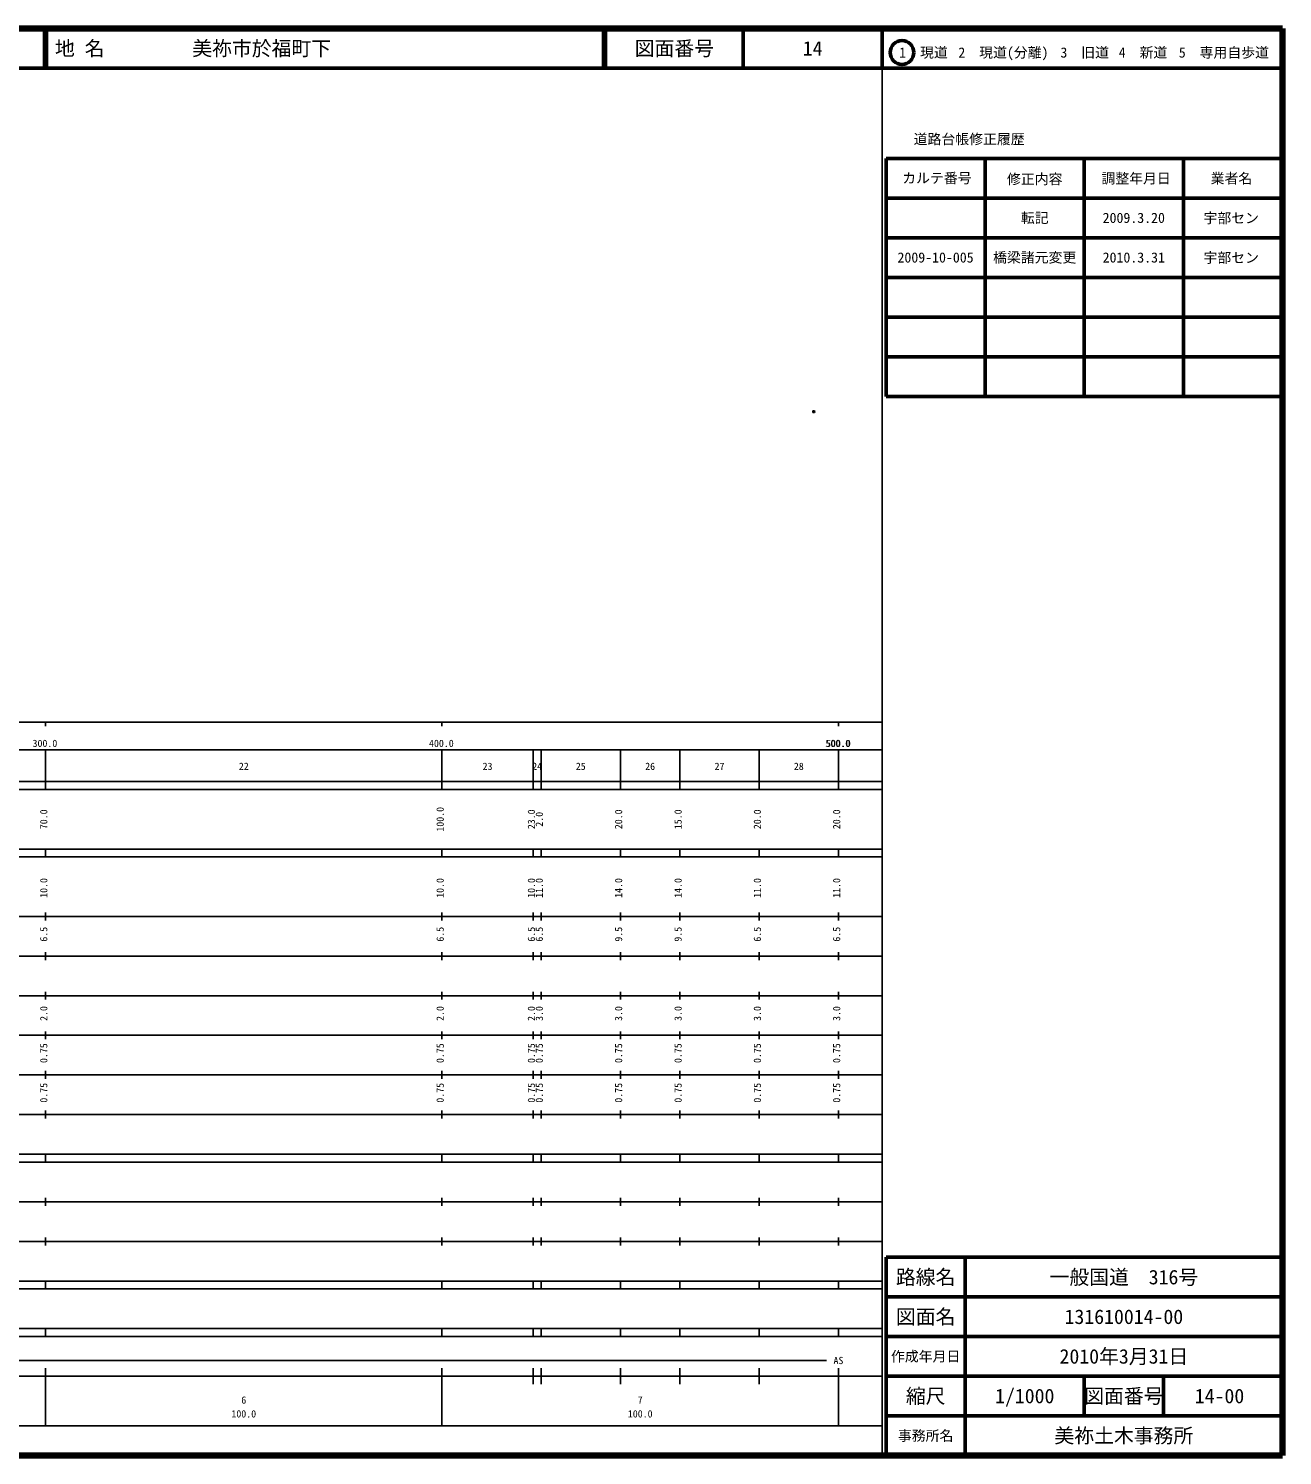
# Model space of a CAD drawing. Units: millimetres on the paper. Extents: x 40 to 680, y 20 to 380.
# Drawn here: x 363.7 to 680, y 20 to 380 of the extents above; entities that cross this region are included whole.
import ezdxf
from ezdxf.enums import TextEntityAlignment as Align

# ---------------------------------------------------------------- set-up
doc = ezdxf.new("R2010")
doc.units = ezdxf.units.MM
doc.header["$PDMODE"] = 32
doc.header["$PDSIZE"] = 0.5
doc.layers.add('S-OTRS', color=6, linetype='Continuous')
doc.layers.add('S-TTL-TXT', color=7, linetype='Continuous')
for name, color, linetype, lineweight in [('S-TTL', 2, 'Continuous', 140), ('S-TTL-BAND', 7, 'Continuous', 25), ('S-TTL-FRAM', 2, 'Continuous', 50), ('S-TTL-LINE', 7, 'Continuous', 50)]:
    doc.layers.add(name, color=color, linetype=linetype, lineweight=lineweight)
doc.styles.add('ＭＳ ゴシック', font='')
doc.styles.get('ＭＳ ゴシック').set_extended_font_data('MS Gothic')

msp = doc.modelspace()

# ---------------------------------------------------------------- linework, layer by layer
at = {"layer": 'S-OTRS'}
msp.add_point((561.756, 283.338), dxfattribs=at)
at = {"layer": 'S-TTL'}
for p, q in [((680, 380), (40, 380)), ((680, 20), (680, 380)), ((40, 20), (680, 20))]:
    msp.add_line(p, q, dxfattribs=at)
at = {"layer": 'S-TTL-BAND'}
for p, q in [((579, 20), (579, 370)), ((40, 205), (579, 205)), ((368, 205), (368, 204)), ((468, 205), (468, 204)), ((568, 205), (568, 204)), ((68, 198), (579, 198)), ((368, 188), (368, 198)), ((468, 188), (468, 198)), ((491, 188), (491, 198)), ((493, 188), (493, 198)), ((513, 188), (513, 198)), ((528, 188), (528, 198)), ((548, 188), (548, 198)), ((568, 188), (568, 198)), ((40, 190), (579, 190)), ((40, 188), (579, 188)), ((40, 173), (579, 173)), ((368, 171), (368, 173)), ((468, 171), (468, 173)), ((491, 171), (491, 173)), ((493, 171), (493, 173)), ((513, 171), (513, 173)), ((528, 171), (528, 173)), ((548, 171), (548, 173)), ((568, 171), (568, 173)), ((40, 171), (579, 171)), ((40, 156), (579, 156)), ((368, 155), (368, 157)), ((468, 155), (468, 157)), ((491, 155), (491, 157)), ((493, 155), (493, 157)), ((513, 155), (513, 157)), ((528, 155), (528, 157)), ((548, 155), (548, 157)), ((568, 155), (568, 157)), ((46, 146), (579, 146)), ((368, 145), (368, 147)), ((468, 145), (468, 147)), ((491, 145), (491, 147)), ((493, 145), (493, 147)), ((513, 145), (513, 147)), ((528, 145), (528, 147)), ((548, 145), (548, 147)), ((568, 145), (568, 147)), ((368, 135), (368, 137)), ((468, 135), (468, 137)), ((491, 135), (491, 137)), ((493, 135), (493, 137)), ((513, 135), (513, 137)), ((528, 135), (528, 137)), ((548, 135), (548, 137)), ((568, 135), (568, 137)), ((52, 136), (579, 136)), ((46, 126), (579, 126)), ((368, 125), (368, 127)), ((468, 125), (468, 127)), ((491, 125), (491, 127)), ((493, 125), (493, 127)), ((513, 125), (513, 127)), ((528, 125), (528, 127)), ((548, 125), (548, 127)), ((568, 125), (568, 127)), ((52, 116), (579, 116)), ((368, 115), (368, 117)), ((468, 115), (468, 117)), ((491, 115), (491, 117)), ((493, 115), (493, 117)), ((513, 115), (513, 117)), ((528, 115), (528, 117)), ((548, 115), (548, 117)), ((568, 115), (568, 117)), ((46, 106), (579, 106)), ((368, 105), (368, 107)), ((468, 105), (468, 107)), ((491, 105), (491, 107)), ((493, 105), (493, 107)), ((513, 105), (513, 107)), ((528, 105), (528, 107)), ((548, 105), (548, 107)), ((568, 105), (568, 107)), ((40, 96), (579, 96)), ((40, 94), (579, 94)), ((368, 94), (368, 96)), ((468, 94), (468, 96)), ((491, 94), (491, 96)), ((493, 94), (493, 96)), ((513, 94), (513, 96)), ((528, 94), (528, 96)), ((548, 94), (548, 96)), ((568, 94), (568, 96)), ((49, 84), (579, 84)), ((368, 83), (368, 85)), ((468, 83), (468, 85)), ((491, 83), (491, 85)), ((493, 83), (493, 85)), ((513, 83), (513, 85)), ((528, 83), (528, 85)), ((548, 83), (548, 85)), ((568, 83), (568, 85)), ((40, 74), (579, 74)), ((368, 73), (368, 75)), ((468, 73), (468, 75)), ((491, 73), (491, 75)), ((493, 73), (493, 75)), ((513, 73), (513, 75)), ((528, 73), (528, 75)), ((548, 73), (548, 75)), ((568, 73), (568, 75)), ((40, 64), (579, 64)), ((40, 62), (579, 62)), ((368, 62), (368, 64)), ((468, 62), (468, 64)), ((491, 62), (491, 64)), ((493, 62), (493, 64)), ((513, 62), (513, 64)), ((528, 62), (528, 64)), ((548, 62), (548, 64)), ((568, 62), (568, 64)), ((40, 52), (579, 52)), ((368, 50), (368, 52)), ((468, 50), (468, 52)), ((491, 50), (491, 52)), ((493, 50), (493, 52)), ((513, 50), (513, 52)), ((528, 50), (528, 52)), ((548, 50), (548, 52)), ((568, 50), (568, 52)), ((40, 50), (579, 50)), ((71, 44), (565, 44)), ((40, 40), (579, 40)), ((368, 27.5), (368, 42)), ((468, 27.5), (468, 42)), ((491, 38), (491, 42)), ((493, 38), (493, 42)), ((513, 38), (513, 42)), ((528, 38), (528, 42)), ((548, 38), (548, 42)), ((568, 27.5), (568, 42)), ((68, 27.5), (579, 27.5))]:
    msp.add_line(p, q, dxfattribs=at)
at = {"layer": 'S-TTL-FRAM'}
for p, q in [((580, 347.197), (580, 287.197)), ((580, 347.197), (680, 347.197)), ((580, 287.197), (680, 287.197)), ((680, 70), (580, 70)), ((580, 70), (580, 20))]:
    msp.add_line(p, q, dxfattribs=at)
at = {"layer": 'S-TTL-LINE'}
for p, q in [((367.75, 380), (367.75, 370)), ((368.25, 380), (368.25, 370)), ((508.747, 380), (508.747, 370)), ((509.247, 380), (509.247, 370)), ((543.997, 380), (543.997, 370)), ((579, 380), (579, 370)), ((40, 370), (680, 370)), ((605, 347.197), (605, 287.197)), ((630, 347.197), (630, 287.197)), ((655, 347.197), (655, 287.197)), ((580, 337.197), (680, 337.197)), ((580, 327.197), (680, 327.197)), ((580, 317.197), (680, 317.197)), ((580, 307.197), (680, 307.197)), ((580, 297.197), (680, 297.197)), ((600, 70), (600, 20)), ((680, 60), (580, 60)), ((680, 50), (580, 50)), ((680, 40), (580, 40)), ((630, 40), (630, 30)), ((650, 40), (650, 30)), ((680, 30), (580, 30))]:
    msp.add_line(p, q, dxfattribs=at)
msp.add_circle((584.031, 373.958), 3, dxfattribs=at)

# ---------------------------------------------------------------- texts
at = {"layer": 'S-TTL-BAND', "style": 'ＭＳ ゴシック'}
for s, p in [('300.0', (367.844, 198.195)), ('400.0', (467.844, 198.195)), ('500.0', (567.844, 198.195)), ('500.0', (568, 198.195)), ('22', (418, 192.405)), ('23', (479.5, 192.405)), ('24', (492, 192.405)), ('25', (503, 192.405)), ('26', (520.5, 192.405)), ('27', (538, 192.405)), ('28', (558, 192.405)), ('AS', (568, 42.5)), ('6', (418, 32.523)), ('7', (518, 32.523)), ('100.0', (418, 29.033)), ('100.0', (518, 29.033))]:
    msp.add_text(s, height=1.833, dxfattribs=at).set_placement(p, align=Align.BOTTOM_CENTER)
for s, p in [('70.0', (369, 180.5)), ('100.0', (469, 180.5)), ('23.0', (492, 180.5)), ('2.0', (494, 180.5)), ('20.0', (514, 180.5)), ('15.0', (529, 180.5)), ('20.0', (549, 180.5)), ('20.0', (569, 180.5)), ('10.0', (369, 163.174)), ('10.0', (469, 163.174)), ('10.0', (492, 163.174)), ('11.0', (494, 163.174)), ('14.0', (514, 163.174)), ('14.0', (529, 163.174)), ('11.0', (549, 163.174)), ('11.0', (569, 163.174)), ('6.5', (369, 151.5)), ('6.5', (469, 151.5)), ('6.5', (492, 151.5)), ('6.5', (494, 151.5)), ('9.5', (514, 151.5)), ('9.5', (529, 151.5)), ('6.5', (549, 151.5)), ('6.5', (569, 151.5)), ('2.0', (369, 131.5)), ('2.0', (469, 131.5)), ('2.0', (492, 131.5)), ('3.0', (494, 131.5)), ('3.0', (514, 131.5)), ('3.0', (529, 131.5)), ('3.0', (549, 131.5)), ('3.0', (569, 131.5)), ('0.75', (369, 121.5)), ('0.75', (469, 121.5)), ('0.75', (492, 121.5)), ('0.75', (494, 121.5)), ('0.75', (514, 121.5)), ('0.75', (529, 121.5)), ('0.75', (549, 121.5)), ('0.75', (569, 121.5)), ('0.75', (369, 111.5)), ('0.75', (469, 111.5)), ('0.75', (492, 111.5)), ('0.75', (494, 111.5)), ('0.75', (514, 111.5)), ('0.75', (529, 111.5)), ('0.75', (549, 111.5)), ('0.75', (569, 111.5))]:
    msp.add_text(s, height=1.833, rotation=90, dxfattribs=at).set_placement(p, align=Align.BOTTOM_CENTER)
at = {"layer": 'S-TTL-TXT', "style": 'ＭＳ ゴシック'}
for s, p in [('地 名', (370.38, 375)), ('美祢市於福町下', (405.024, 375))]:
    msp.add_text(s, height=3.666, dxfattribs=at).set_placement(p, align=Align.MIDDLE_LEFT)
for s, height, p in [('図面番号', 3.666, (526.622, 375)), ('14', 3.666, (561.497, 375)), ('1\u3000現道', 2.566, (589.448, 373.958)), ('2\u3000現道(分離)', 2.566, (609.619, 373.958)), ('3\u3000旧道', 2.566, (630.121, 373.958)), ('4\u3000新道', 2.566, (644.824, 373.958)), ('5\u3000専用自歩道', 2.566, (665.228, 373.958)), ('道路台帳修正履歴', 2.566, (600.968, 352.113)), ('カルテ番号', 2.566, (592.839, 342.277)), ('修正内容', 2.566, (617.509, 342.023)), ('調整年月日', 2.566, (643.089, 342.197)), ('業者名', 2.566, (667.134, 342.197)), ('転記', 2.566, (617.5, 332.245)), ('2009.3.20', 2.566, (642.5, 332.245)), ('宇部セン', 2.566, (667.077, 332.189)), ('2009-10-005', 2.566, (592.5, 322.245)), ('橋梁諸元変更', 2.566, (617.5, 322.245)), ('2010.3.31', 2.566, (642.5, 322.245)), ('宇部セン', 2.566, (667.077, 322.189)), ('路線名', 3.666, (590, 65)), ('路線名', 3.666, (590, 65)), ('一般国道\u3000316号', 3.666, (640, 65)), ('図面名', 3.666, (590, 55)), ('図面名', 3.666, (590, 55)), ('131610014-00', 3.666, (640, 55)), ('2010年3月31日', 3.666, (640, 45)), ('作成年月日', 2.566, (590, 45)), ('作成年月日', 2.566, (590, 45)), ('縮尺', 3.666, (590, 35)), ('縮尺', 3.666, (590, 35)), ('1/1000', 3.666, (615, 35)), ('図面番号', 3.666, (640, 35)), ('図面番号', 3.666, (640, 35)), ('14-00', 3.666, (664.125, 35)), ('事務所名', 2.566, (590, 25)), ('事務所名', 2.566, (590, 25)), ('美祢土木事務所', 3.666, (640, 25))]:
    msp.add_text(s, height=height, dxfattribs=at).set_placement(p, align=Align.MIDDLE_CENTER)

doc.saveas('drawing.dxf')
